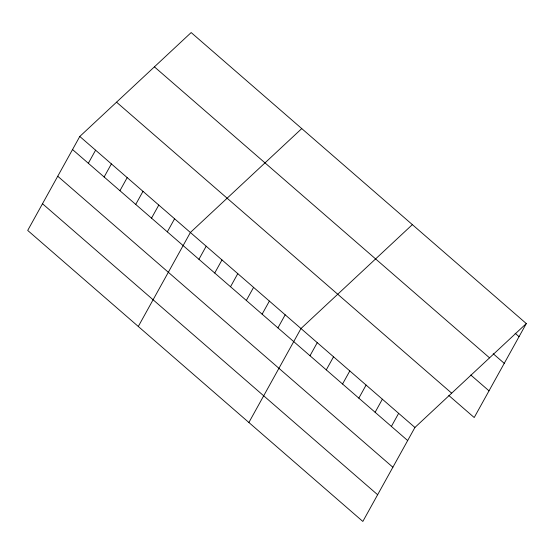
<?xml version="1.0" encoding="UTF-8"?>
<svg xmlns="http://www.w3.org/2000/svg" width="554" height="554" viewBox="0 0 554 554"><rect width="100%" height="100%" fill="white"/><g stroke="black" fill="none" stroke-linecap="round" stroke-linejoin="round"><path stroke-width="0.83" d="M79.79 136.464L27.7 230.436L362.835 521.439L414.925 427.466L526.3 323.564L191.165 32.561L79.79 136.464L414.925 427.466M88.335 163.271L95.586 150.182M104.131 176.989L111.389 163.901M119.934 190.708L127.185 177.619M135.73 204.426L142.987 191.338M151.533 218.144L158.783 205.056M167.329 231.863L174.586 218.775M138.292 326.465L190.382 232.493L301.757 128.597M198.928 259.3L206.185 246.218M214.73 273.018L221.981 259.937M230.526 286.737L237.784 273.655M246.329 300.455L253.58 287.374M262.125 314.173L269.382 301.092M277.928 327.892L285.178 314.81M248.891 422.494L300.981 328.529L412.356 224.626M310.005 355.744L317.255 342.663M326.285 369.878L333.536 356.797M342.559 384.012L349.816 370.931M358.84 398.146L366.09 385.065M375.113 412.287L382.371 399.199M391.394 426.421L398.645 413.332M526.3 323.564L474.21 417.536L448.816 395.487M515.144 333.259L519.05 336.652M493.185 353.729L504.251 363.341M154.407 66.854L489.549 357.856M470.775 375.01L489.009 390.84M116.541 102.178L451.676 393.181M72.532 149.552L407.675 440.555M57.741 176.241L392.876 467.244M42.499 203.74L377.634 494.743"/></g></svg>
